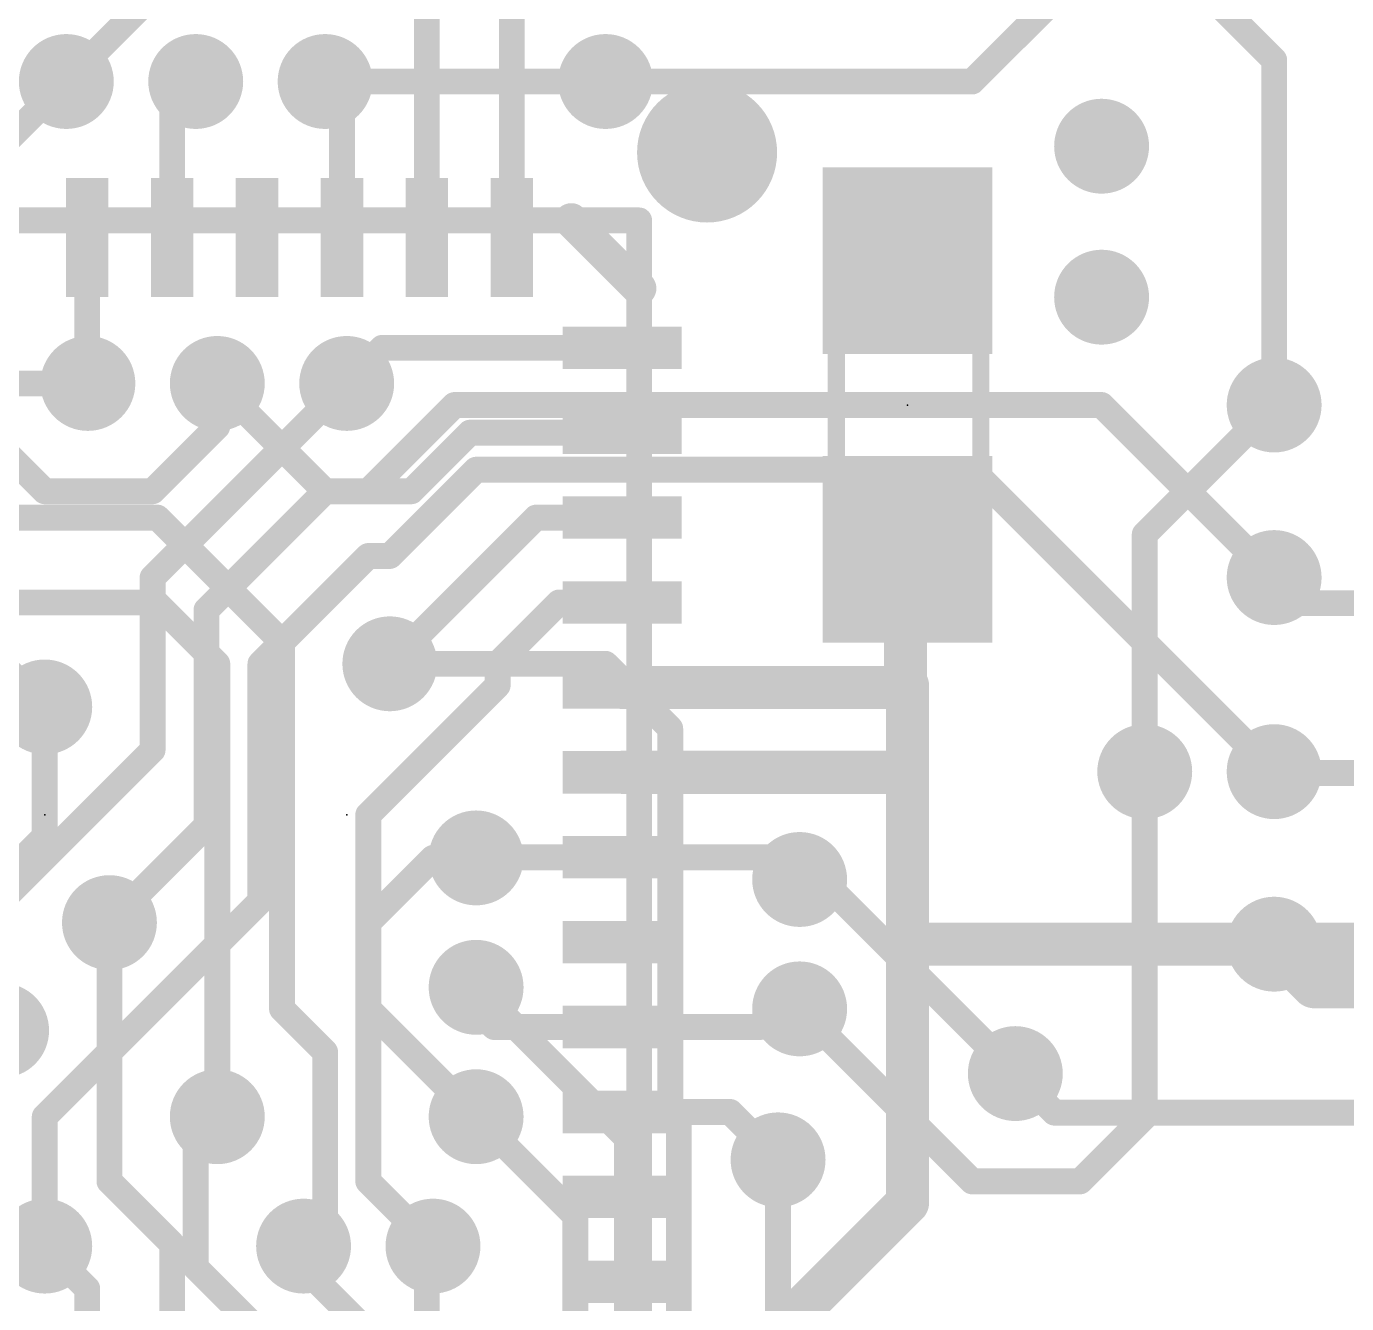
# Model space of a CAD drawing. Extents: x -34 to 73, y -65 to 31.
# Drawn here: x 29.36 to 37.13, y 12.49 to 20.01 of the extents above; entities that cross this region are included whole.
import ezdxf

# ---------------------------------------------------------------- set-up
doc = ezdxf.new("R2010")
doc.units = 0
for name, color, linetype in [('1', 12, 'CONTINUOUS'), ('16', 53, 'CONTINUOUS'), ('18', 110, 'CONTINUOUS'), ('21', 41, 'CONTINUOUS'), ('23', 53, 'CONTINUOUS'), ('24', 53, 'CONTINUOUS'), ('51', 53, 'CONTINUOUS')]:
    doc.layers.add(name, color=color, linetype=linetype)

# ---------------------------------------------------------------- blocks, each defined once
blk = doc.blocks.new('RECT')
blk.add_solid([(-0.5, -0.5), (0.5, -0.5), (-0.5, 0.5), (0.5, 0.5)])
blk = doc.blocks.new('ROUNDV')
at = {"const_width": 0.5}
blk.add_lwpolyline([(0, -0.25, 1), (0, 0.25, 1), (0, -0.25)], format="xyb", dxfattribs=at)

msp = doc.modelspace()

# ---------------------------------------------------------------- linework, layer by layer
at = {"layer": '1'}
for points, const_width in [([(32.214, 18.767), (32.214, 21.165)], 0.1524), ([(31.714, 18.767), (31.714, 21.118)], 0.1524), ([(34.925, 19.685), (35.56, 20.32)], 0.1524), ([(29.214, 19.308), (29.591, 19.685)], 0.1524), ([(30.214, 19.546), (30.353, 19.685)], 0.1524), ([(31.214, 19.586), (31.115, 19.685)], 0.1524), ([(32.766, 19.685), (34.925, 19.685)], 0.1524), ([(30.214, 18.767), (30.214, 19.546)], 0.1524), ([(31.214, 18.767), (31.214, 19.586)], 0.1524), ([(29.714, 18.767), (29.714, 17.911)], 0.1524), ([(31.452, 18.117), (31.242, 17.907)], 0.1524), ([(32.864, 18.117), (31.452, 18.117)], 0.1524), ([(29.714, 17.911), (29.718, 17.907)], 0.1524), ([(31.115, 17.272), (30.48, 17.907)], 0.1524), ([(35.941, 17.018), (36.703, 17.78)], 0.1524), ([(31.968, 17.617), (31.623, 17.272)], 0.1524), ([(32.864, 17.617), (31.968, 17.617)], 0.1524), ([(31.623, 17.272), (31.115, 17.272)], 0.1524), ([(26.064, 17.117), (30.127, 17.117)], 0.1524), ([(30.861, 16.383), (30.127, 17.117)], 0.1524), ([(32.357, 17.117), (31.496, 16.256)], 0.1524), ([(32.357, 17.117), (32.864, 17.117)], 0.1524), ([(34.532, 16.918), (34.544, 16.93)], 0.254), ([(34.532, 16.117), (34.532, 16.918)], 0.254), ([(35.941, 15.621), (35.941, 17.018)], 0.1524), ([(36.703, 16.764), (36.854, 16.613)], 0.1524), ([(26.064, 16.617), (30.119, 16.617)], 0.1524), ([(30.119, 16.617), (30.48, 16.256)], 0.1524), ([(32.131, 16.256), (32.492, 16.617)], 0.1524), ([(32.492, 16.617), (32.864, 16.617)], 0.1524), ([(36.854, 16.613), (39.497, 16.613)], 0.1524), ([(30.861, 16.129), (30.861, 16.383)], 0.1524), ([(30.48, 16.256), (30.48, 13.589)], 0.1524), ([(32.131, 16.129), (32.131, 16.256)], 0.1524), ([(34.532, 16.117), (34.544, 16.129)], 0.254), ([(34.544, 16.129), (34.544, 15.621)], 0.254), ([(30.861, 14.224), (30.861, 16.129)], 0.1524), ([(31.369, 15.367), (32.131, 16.129)], 0.1524), ([(32.864, 16.117), (34.532, 16.117)], 0.254), ([(29.464, 16.002), (29.464, 15.24)], 0.1524), ([(32.864, 15.617), (34.54, 15.617)], 0.254), ([(34.54, 15.617), (34.544, 15.621)], 0.254), ([(34.544, 15.621), (34.544, 14.605)], 0.254), ([(36.703, 15.621), (36.711, 15.613)], 0.1524), ([(36.711, 15.613), (39.497, 15.613)], 0.1524), ([(31.369, 14.224), (31.369, 15.367)], 0.1524), ([(29.464, 15.24), (29.21, 14.986)], 0.1524), ([(32.004, 15.113), (32.008, 15.117)], 0.1524), ([(32.008, 15.117), (32.864, 15.117)], 0.1524), ([(32.864, 15.117), (33.778, 15.117)], 0.1524), ([(33.778, 15.117), (33.909, 14.986)], 0.1524), ([(29.845, 13.208), (29.845, 14.732)], 0.1524), ([(34.544, 14.605), (36.703, 14.605)], 0.254), ([(34.544, 13.081), (34.544, 14.605)], 0.254), ([(36.703, 14.605), (39.489, 14.605)], 0.254), ([(32.004, 14.224), (32.004, 14.351)], 0.1524), ([(31.115, 13.97), (30.861, 14.224)], 0.1524), ([(32.004, 13.589), (31.369, 14.224)], 0.1524), ([(32.111, 14.117), (32.004, 14.224)], 0.1524), ([(33.782, 14.224), (33.675, 14.117)], 0.1524), ([(33.782, 14.224), (33.909, 14.224)], 0.1524), ([(32.864, 14.117), (32.111, 14.117)], 0.1524), ([(33.675, 14.117), (32.864, 14.117)], 0.1524), ([(31.115, 12.954), (31.115, 13.97)], 0.1524), ([(35.409, 13.613), (35.179, 13.843)], 0.1524), ([(32.864, 13.617), (33.5, 13.617)], 0.1524), ([(33.5, 13.617), (33.782, 13.335)], 0.1524), ([(39.497, 13.613), (35.409, 13.613)], 0.1524), ([(30.214, 12.839), (29.845, 13.208)], 0.1524), ([(33.821, 12.358), (34.544, 13.081)], 0.254), ([(30.988, 12.827), (31.115, 12.954)], 0.1524), ([(30.214, 11.967), (30.214, 12.839)], 0.1524), ([(29.714, 12.577), (29.464, 12.827)], 0.1524), ([(31.714, 12.791), (31.75, 12.827)], 0.1524), ([(31.714, 11.967), (31.714, 12.791)], 0.1524), ([(29.714, 11.967), (29.714, 12.577)], 0.1524)]:
    msp.add_lwpolyline(points, dxfattribs=dict(at, const_width=const_width))
for points, const_width in [([(29.6179, 19.6581, 1), (29.5641, 19.7119)], 0.0762), ([(30.3799, 19.6581, 1), (30.3261, 19.7119)], 0.0762), ([(31.1419, 19.7119, 1), (31.0881, 19.6581)], 0.0762), ([(32.766, 19.7231, 1), (32.766, 19.6469)], 0.0762), ([(34.8981, 19.7119, 1), (34.9519, 19.6581)], 0.0762), ([(34.925, 19.6469, 1), (34.925, 19.7231)], 0.0762), ([(30.2521, 19.546, 1), (30.1759, 19.546)], 0.0762), ([(30.1871, 19.5729, 1), (30.2409, 19.5191)], 0.0762), ([(31.2521, 19.586, 1), (31.1759, 19.586)], 0.0762), ([(31.1871, 19.5591, 1), (31.2409, 19.6129)], 0.0762), ([(29.7521, 18.767, 1), (29.6759, 18.767)], 0.0762), ([(30.1759, 18.767, 1), (30.2521, 18.767)], 0.0762), ([(31.1759, 18.767, 1), (31.2521, 18.767)], 0.0762), ([(31.6759, 18.767, 1), (31.7521, 18.767)], 0.0762), ([(32.1759, 18.767, 1), (32.2521, 18.767)], 0.0762), ([(31.452, 18.1551, 1), (31.452, 18.0789)], 0.0762), ([(31.4789, 18.0901, 1), (31.4251, 18.1439)], 0.0762), ([(32.864, 18.0789, 1), (32.864, 18.1551)], 0.0762), ([(29.7409, 17.9379, 1), (29.6871, 17.8841)], 0.0762), ([(29.6911, 17.8801, 1), (29.7449, 17.9339)], 0.0762), ([(30.5069, 17.9339, 1), (30.4531, 17.8801)], 0.0762), ([(31.2151, 17.9339, 1), (31.2689, 17.8801)], 0.0762), ([(29.6759, 17.911, 1), (29.7521, 17.911)], 0.0762), ([(36.7299, 17.7531, 1), (36.6761, 17.8069)], 0.0762), ([(31.968, 17.6551, 1), (31.968, 17.5789)], 0.0762), ([(31.9949, 17.5901, 1), (31.9411, 17.6439)], 0.0762), ([(32.864, 17.5789, 1), (32.864, 17.6551)], 0.0762), ([(31.115, 17.3101, 1), (31.115, 17.2339)], 0.0762), ([(31.0881, 17.2451, 1), (31.1419, 17.2989)], 0.0762), ([(31.5961, 17.2989, 1), (31.6499, 17.2451)], 0.0762), ([(31.623, 17.2339, 1), (31.623, 17.3101)], 0.0762), ([(30.1539, 17.1439, 1), (30.1001, 17.0901)], 0.0762), ([(30.127, 17.0789, 1), (30.127, 17.1551)], 0.0762), ([(32.357, 17.1551, 1), (32.357, 17.0789)], 0.0762), ([(32.3839, 17.0901, 1), (32.3301, 17.1439)], 0.0762), ([(32.864, 17.0789, 1), (32.864, 17.1551)], 0.0762), ([(34.5955, 16.918, 1), (34.4685, 16.918)], 0.127), ([(34.4871, 16.9629, 1), (34.5769, 16.8731)], 0.127), ([(34.5889, 16.8851, 1), (34.4991, 16.9749)], 0.127), ([(35.9791, 17.018, 1), (35.9029, 17.018)], 0.0762), ([(35.9141, 17.0449, 1), (35.9679, 16.9911)], 0.0762), ([(36.7299, 16.7909, 1), (36.6761, 16.7371)], 0.0762), ([(30.1459, 16.6439, 1), (30.0921, 16.5901)], 0.0762), ([(30.119, 16.5789, 1), (30.119, 16.6551)], 0.0762), ([(32.492, 16.6551, 1), (32.492, 16.5789)], 0.0762), ([(32.5189, 16.5901, 1), (32.4651, 16.6439)], 0.0762), ([(32.864, 16.5789, 1), (32.864, 16.6551)], 0.0762), ([(36.854, 16.6511, 1), (36.854, 16.5749)], 0.0762), ([(36.8271, 16.5861, 1), (36.8809, 16.6399)], 0.0762), ([(30.8991, 16.383, 1), (30.8229, 16.383)], 0.0762), ([(30.8341, 16.3561, 1), (30.8879, 16.4099)], 0.0762), ([(30.5181, 16.256, 1), (30.4419, 16.256)], 0.0762), ([(32.1691, 16.256, 1), (32.0929, 16.256)], 0.0762), ([(30.4531, 16.2291, 1), (30.5069, 16.2829)], 0.0762), ([(31.4691, 16.2829, 1), (31.5229, 16.2291)], 0.0762), ([(32.1041, 16.2829, 1), (32.1579, 16.2291)], 0.0762), ([(34.6075, 16.129, 1), (34.4805, 16.129)], 0.127), ([(34.5889, 16.0841, 1), (34.4991, 16.1739)], 0.127), ([(30.8991, 16.129, 1), (30.8229, 16.129)], 0.0762), ([(32.1579, 16.1021, 1), (32.1041, 16.1559)], 0.0762), ([(32.864, 16.1805, 1), (32.864, 16.0535)], 0.127), ([(34.4871, 16.1619, 1), (34.5769, 16.0721)], 0.127), ([(34.4685, 16.117, 1), (34.5955, 16.117)], 0.127), ([(34.532, 16.0535, 1), (34.532, 16.1805)], 0.127), ([(30.8229, 16.129, 1), (30.8991, 16.129)], 0.0762), ([(32.0929, 16.129, 1), (32.1691, 16.129)], 0.0762), ([(29.5021, 16.002, 1), (29.4259, 16.002)], 0.0762), ([(32.864, 15.6805, 1), (32.864, 15.5535)], 0.127), ([(34.4951, 15.6619, 1), (34.5849, 15.5721)], 0.127), ([(34.6075, 15.621, 1), (34.4805, 15.621)], 0.127), ([(34.5889, 15.5761, 1), (34.4991, 15.6659)], 0.127), ([(34.54, 15.5535, 1), (34.54, 15.6805)], 0.127), ([(34.4805, 15.621, 1), (34.6075, 15.621)], 0.127), ([(35.9029, 15.621, 1), (35.9791, 15.621)], 0.0762), ([(36.7299, 15.6479, 1), (36.6761, 15.5941)], 0.0762), ([(36.711, 15.6511, 1), (36.711, 15.5749)], 0.0762), ([(36.6841, 15.5861, 1), (36.7379, 15.6399)], 0.0762), ([(31.4071, 15.367, 1), (31.3309, 15.367)], 0.0762), ([(31.3421, 15.3939, 1), (31.3959, 15.3401)], 0.0762), ([(29.4909, 15.2131, 1), (29.4371, 15.2669)], 0.0762), ([(29.4259, 15.24, 1), (29.5021, 15.24)], 0.0762), ([(31.9771, 15.1399, 1), (32.0309, 15.0861)], 0.0762), ([(32.008, 15.1551, 1), (32.008, 15.0789)], 0.0762), ([(32.0349, 15.0901, 1), (31.9811, 15.1439)], 0.0762), ([(32.864, 15.1551, 1), (32.864, 15.0789)], 0.0762), ([(32.864, 15.0789, 1), (32.864, 15.1551)], 0.0762), ([(33.8049, 15.1439, 1), (33.7511, 15.0901)], 0.0762), ([(33.778, 15.0789, 1), (33.778, 15.1551)], 0.0762), ([(33.8821, 14.9591, 1), (33.9359, 15.0129)], 0.0762), ([(29.8831, 14.732, 1), (29.8069, 14.732)], 0.0762), ([(34.544, 14.6685, 1), (34.544, 14.5415)], 0.127), ([(34.6075, 14.605, 1), (34.4805, 14.605)], 0.127), ([(36.703, 14.6685, 1), (36.703, 14.5415)], 0.127), ([(36.703, 14.5415, 1), (36.703, 14.6685)], 0.127), ([(34.4805, 14.605, 1), (34.6075, 14.605)], 0.127), ([(32.0421, 14.351, 1), (31.9659, 14.351)], 0.0762), ([(30.8229, 14.224, 1), (30.8991, 14.224)], 0.0762), ([(30.8879, 14.2509, 1), (30.8341, 14.1971)], 0.0762), ([(31.3309, 14.224, 1), (31.4071, 14.224)], 0.0762), ([(31.3959, 14.2509, 1), (31.3421, 14.1971)], 0.0762), ([(31.9659, 14.224, 1), (32.0421, 14.224)], 0.0762), ([(32.0309, 14.2509, 1), (31.9771, 14.1971)], 0.0762), ([(33.782, 14.2621, 1), (33.782, 14.1859)], 0.0762), ([(33.8089, 14.1971, 1), (33.7551, 14.2509)], 0.0762), ([(33.909, 14.1859, 1), (33.909, 14.2621)], 0.0762), ([(32.111, 14.1551, 1), (32.111, 14.0789)], 0.0762), ([(32.0841, 14.0901, 1), (32.1379, 14.1439)], 0.0762), ([(32.864, 14.1551, 1), (32.864, 14.0789)], 0.0762), ([(32.864, 14.0789, 1), (32.864, 14.1551)], 0.0762), ([(33.6481, 14.1439, 1), (33.7019, 14.0901)], 0.0762), ([(33.675, 14.0789, 1), (33.675, 14.1551)], 0.0762), ([(31.1531, 13.97, 1), (31.0769, 13.97)], 0.0762), ([(31.0881, 13.9431, 1), (31.1419, 13.9969)], 0.0762), ([(35.2059, 13.8699, 1), (35.1521, 13.8161)], 0.0762), ([(32.864, 13.6551, 1), (32.864, 13.5789)], 0.0762), ([(33.5269, 13.6439, 1), (33.4731, 13.5901)], 0.0762), ([(33.5, 13.5789, 1), (33.5, 13.6551)], 0.0762), ([(35.409, 13.6511, 1), (35.409, 13.5749)], 0.0762), ([(30.4419, 13.589, 1), (30.5181, 13.589)], 0.0762), ([(31.9771, 13.5621, 1), (32.0309, 13.6159)], 0.0762), ([(35.3821, 13.5861, 1), (35.4359, 13.6399)], 0.0762), ([(33.7551, 13.3081, 1), (33.8089, 13.3619)], 0.0762), ([(29.8069, 13.208, 1), (29.8831, 13.208)], 0.0762), ([(29.8719, 13.2349, 1), (29.8181, 13.1811)], 0.0762), ([(34.4805, 13.081, 1), (34.6075, 13.081)], 0.127), ([(34.5889, 13.0361, 1), (34.4991, 13.1259)], 0.127), ([(31.0769, 12.954, 1), (31.1531, 12.954)], 0.0762), ([(31.1419, 12.9271, 1), (31.0881, 12.9809)], 0.0762), ([(30.2521, 12.839, 1), (30.1759, 12.839)], 0.0762), ([(29.4909, 12.8539, 1), (29.4371, 12.8001)], 0.0762), ([(30.1871, 12.8121, 1), (30.2409, 12.8659)], 0.0762), ([(30.9611, 12.8539, 1), (31.0149, 12.8001)], 0.0762), ([(31.7521, 12.791, 1), (31.6759, 12.791)], 0.0762), ([(31.6871, 12.8179, 1), (31.7409, 12.7641)], 0.0762), ([(31.7769, 12.8001, 1), (31.7231, 12.8539)], 0.0762), ([(29.7521, 12.577, 1), (29.6759, 12.577)], 0.0762), ([(29.6871, 12.5501, 1), (29.7409, 12.6039)], 0.0762)]:
    msp.add_lwpolyline(points, format="xyb", dxfattribs=dict(at, const_width=const_width))
at = {"layer": '16'}
for points, const_width in [([(29.591, 19.685), (30.226, 20.32)], 0.1524), ([(36.703, 19.812), (36.322, 20.193)], 0.1524), ([(36.703, 17.78), (36.703, 19.812)], 0.1524), ([(31.115, 19.685), (32.766, 19.685)], 0.1524), ([(29.718, 17.907), (27.686, 17.907)], 0.1524), ([(31.242, 17.907), (30.099, 16.764)], 0.1524), ([(30.48, 17.907), (30.48, 17.653)], 0.1524), ([(31.369, 17.272), (31.877, 17.78)], 0.1524), ([(31.877, 17.78), (35.687, 17.78)], 0.1524), ([(36.703, 16.764), (35.687, 17.78)], 0.1524), ([(30.48, 17.653), (30.099, 17.272)], 0.1524), ([(29.464, 17.272), (29.21, 17.526)], 0.1524), ([(31.496, 16.891), (32.004, 17.399)], 0.1524), ([(32.004, 17.399), (34.925, 17.399)], 0.1524), ([(36.703, 15.621), (34.925, 17.399)], 0.1524), ([(30.099, 17.272), (29.464, 17.272)], 0.1524), ([(30.4165, 16.5735), (31.115, 17.272)], 0.1524), ([(31.115, 17.272), (31.369, 17.272)], 0.1524), ([(28.321, 17.145), (29.464, 16.002)], 0.1524), ([(30.734, 16.256), (31.369, 16.891)], 0.1524), ([(31.369, 16.891), (31.496, 16.891)], 0.1524), ([(30.099, 15.748), (30.099, 16.764)], 0.1524), ([(30.4165, 16.5735), (30.4165, 15.3035)], 0.1524), ([(30.734, 14.859), (30.734, 16.256)], 0.1524), ([(31.496, 16.256), (32.766, 16.256)], 0.1524), ([(32.766, 16.256), (33.147, 15.875)], 0.1524), ([(33.147, 15.875), (33.147, 13.6391)], 0.1524), ([(28.829, 14.478), (30.099, 15.748)], 0.1524), ([(35.941, 13.589), (35.941, 15.621)], 0.1524), ([(30.4165, 15.3035), (29.845, 14.732)], 0.1524), ([(31.75, 15.113), (31.369, 14.732)], 0.1524), ([(32.004, 15.113), (31.75, 15.113)], 0.1524), ([(33.909, 14.986), (34.036, 14.986)], 0.1524), ([(34.036, 14.986), (35.179, 13.843)], 0.1524), ([(29.464, 13.589), (30.734, 14.859)], 0.1524), ([(31.369, 14.732), (31.369, 13.208)], 0.1524), ([(36.941, 14.367), (36.703, 14.605)], 0.2794), ([(38.742, 14.367), (36.941, 14.367)], 0.2794), ([(32.893, 13.462), (32.004, 14.351)], 0.1524), ([(33.909, 14.224), (34.925, 13.208)], 0.1524), ([(33.1978, 13.5883), (33.147, 13.6391)], 0.1524), ([(29.464, 12.827), (29.464, 13.589)], 0.1524), ([(30.353, 13.462), (30.48, 13.589)], 0.1524), ([(32.5882, 13.0048), (32.004, 13.589)], 0.1524), ([(33.1978, 10.6687), (33.1978, 13.5883)], 0.1524), ([(35.56, 13.208), (35.941, 13.589)], 0.1524), ([(30.353, 12.7), (30.353, 13.462)], 0.1524), ([(32.893, 11.43), (32.893, 13.462)], 0.1524), ([(33.782, 10.795), (33.782, 13.335)], 0.1524), ([(31.75, 12.827), (31.369, 13.208)], 0.1524), ([(34.925, 13.208), (35.56, 13.208)], 0.1524), ([(32.5882, 10.9213), (32.5882, 13.0048)], 0.1524), ([(30.988, 12.7), (30.988, 12.827)], 0.1524), ([(31.369, 11.684), (30.353, 12.7)], 0.1524), ([(31.877, 11.811), (30.988, 12.7)], 0.1524)]:
    msp.add_lwpolyline(points, dxfattribs=dict(at, const_width=const_width))
for points, const_width in [([(36.7411, 19.812, 1), (36.6649, 19.812)], 0.0762), ([(36.6761, 19.7851, 1), (36.7299, 19.8389)], 0.0762), ([(29.5641, 19.7119, 1), (29.6179, 19.6581)], 0.0762), ([(31.115, 19.7231, 1), (31.115, 19.6469)], 0.0762), ([(32.766, 19.6469, 1), (32.766, 19.7231)], 0.0762), ([(29.718, 17.8689, 1), (29.718, 17.9451)], 0.0762), ([(30.5181, 17.907, 1), (30.4419, 17.907)], 0.0762), ([(31.2689, 17.8801, 1), (31.2151, 17.9339)], 0.0762), ([(31.877, 17.8181, 1), (31.877, 17.7419)], 0.0762), ([(31.9039, 17.7531, 1), (31.8501, 17.8069)], 0.0762), ([(35.7139, 17.8069, 1), (35.6601, 17.7531)], 0.0762), ([(35.687, 17.7419, 1), (35.687, 17.8181)], 0.0762), ([(36.6649, 17.78, 1), (36.7411, 17.78)], 0.0762), ([(30.5069, 17.6261, 1), (30.4531, 17.6799)], 0.0762), ([(30.4419, 17.653, 1), (30.5181, 17.653)], 0.0762), ([(32.004, 17.4371, 1), (32.004, 17.3609)], 0.0762), ([(32.0309, 17.3721, 1), (31.9771, 17.4259)], 0.0762), ([(34.9519, 17.4259, 1), (34.8981, 17.3721)], 0.0762), ([(34.925, 17.3609, 1), (34.925, 17.4371)], 0.0762), ([(29.464, 17.3101, 1), (29.464, 17.2339)], 0.0762), ([(29.4371, 17.2451, 1), (29.4909, 17.2989)], 0.0762), ([(30.0721, 17.2989, 1), (30.1259, 17.2451)], 0.0762), ([(30.099, 17.2339, 1), (30.099, 17.3101)], 0.0762), ([(31.115, 17.3101, 1), (31.115, 17.2339)], 0.0762), ([(31.1419, 17.2451, 1), (31.0881, 17.2989)], 0.0762), ([(31.3421, 17.2989, 1), (31.3959, 17.2451)], 0.0762), ([(31.369, 17.2339, 1), (31.369, 17.3101)], 0.0762), ([(31.369, 16.9291, 1), (31.369, 16.8529)], 0.0762), ([(31.3959, 16.8641, 1), (31.3421, 16.9179)], 0.0762), ([(31.4691, 16.9179, 1), (31.5229, 16.8641)], 0.0762), ([(31.496, 16.8529, 1), (31.496, 16.9291)], 0.0762), ([(30.1371, 16.764, 1), (30.0609, 16.764)], 0.0762), ([(30.0721, 16.7909, 1), (30.1259, 16.7371)], 0.0762), ([(36.6761, 16.7371, 1), (36.7299, 16.7909)], 0.0762), ([(30.4546, 16.5735, 1), (30.3784, 16.5735)], 0.0762), ([(30.3896, 16.6004, 1), (30.4434, 16.5466)], 0.0762), ([(30.7721, 16.256, 1), (30.6959, 16.256)], 0.0762), ([(31.496, 16.2941, 1), (31.496, 16.2179)], 0.0762), ([(32.7929, 16.2829, 1), (32.7391, 16.2291)], 0.0762), ([(32.766, 16.2179, 1), (32.766, 16.2941)], 0.0762), ([(30.7071, 16.2829, 1), (30.7609, 16.2291)], 0.0762), ([(29.4371, 15.9751, 1), (29.4909, 16.0289)], 0.0762), ([(33.1851, 15.875, 1), (33.1089, 15.875)], 0.0762), ([(33.1201, 15.8481, 1), (33.1739, 15.9019)], 0.0762), ([(30.0609, 15.748, 1), (30.1371, 15.748)], 0.0762), ([(30.1259, 15.7211, 1), (30.0721, 15.7749)], 0.0762), ([(35.9791, 15.621, 1), (35.9029, 15.621)], 0.0762), ([(36.6761, 15.5941, 1), (36.7299, 15.6479)], 0.0762), ([(30.3784, 15.3035, 1), (30.4546, 15.3035)], 0.0762), ([(30.4434, 15.2766, 1), (30.3896, 15.3304)], 0.0762), ([(31.75, 15.1511, 1), (31.75, 15.0749)], 0.0762), ([(31.7769, 15.0861, 1), (31.7231, 15.1399)], 0.0762), ([(32.004, 15.0749, 1), (32.004, 15.1511)], 0.0762), ([(33.909, 15.0241, 1), (33.909, 14.9479)], 0.0762), ([(34.0629, 15.0129, 1), (34.0091, 14.9591)], 0.0762), ([(34.036, 14.9479, 1), (34.036, 15.0241)], 0.0762), ([(30.7609, 14.8321, 1), (30.7071, 14.8859)], 0.0762), ([(30.6959, 14.859, 1), (30.7721, 14.859)], 0.0762), ([(29.8181, 14.7589, 1), (29.8719, 14.7051)], 0.0762), ([(31.4071, 14.732, 1), (31.3309, 14.732)], 0.0762), ([(31.3421, 14.7589, 1), (31.3959, 14.7051)], 0.0762), ([(36.7524, 14.6544, 1), (36.6536, 14.5556)], 0.1397), ([(36.941, 14.4369, 1), (36.941, 14.2972)], 0.1397), ([(36.8916, 14.3176, 1), (36.9904, 14.4164)], 0.1397), ([(32.0309, 14.3779, 1), (31.9771, 14.3241)], 0.0762), ([(33.9359, 14.2509, 1), (33.8821, 14.1971)], 0.0762), ([(35.1521, 13.8161, 1), (35.2059, 13.8699)], 0.0762), ([(33.1739, 13.666, 1), (33.1201, 13.6121)], 0.0762), ([(29.5021, 13.589, 1), (29.4259, 13.589)], 0.0762), ([(29.4371, 13.6159, 1), (29.4909, 13.5621)], 0.0762), ([(30.5069, 13.5621, 1), (30.4531, 13.6159)], 0.0762), ([(32.0309, 13.6159, 1), (31.9771, 13.5621)], 0.0762), ([(33.1089, 13.6391, 1), (33.1851, 13.6391)], 0.0762), ([(33.2359, 13.5883, 1), (33.1597, 13.5883)], 0.0762), ([(33.1709, 13.5613, 1), (33.2247, 13.6152)], 0.0762), ([(35.9029, 13.589, 1), (35.9791, 13.589)], 0.0762), ([(35.9679, 13.5621, 1), (35.9141, 13.6159)], 0.0762), ([(30.3911, 13.462, 1), (30.3149, 13.462)], 0.0762), ([(30.3261, 13.4889, 1), (30.3799, 13.4351)], 0.0762), ([(32.9311, 13.462, 1), (32.8549, 13.462)], 0.0762), ([(32.8661, 13.4351, 1), (32.9199, 13.4889)], 0.0762), ([(33.8201, 13.335, 1), (33.7439, 13.335)], 0.0762), ([(31.3309, 13.208, 1), (31.4071, 13.208)], 0.0762), ([(31.3959, 13.2349, 1), (31.3421, 13.1811)], 0.0762), ([(34.925, 13.2461, 1), (34.925, 13.1699)], 0.0762), ([(34.8981, 13.1811, 1), (34.9519, 13.2349)], 0.0762), ([(35.5331, 13.2349, 1), (35.5869, 13.1811)], 0.0762), ([(35.56, 13.1699, 1), (35.56, 13.2461)], 0.0762), ([(32.6263, 13.0048, 1), (32.5501, 13.0048)], 0.0762), ([(32.5613, 12.9779, 1), (32.6151, 13.0317)], 0.0762), ([(29.4259, 12.827, 1), (29.5021, 12.827)], 0.0762), ([(31.0261, 12.827, 1), (30.9499, 12.827)], 0.0762), ([(31.7231, 12.8001, 1), (31.7769, 12.8539)], 0.0762), ([(30.3799, 12.7269, 1), (30.3261, 12.6731)], 0.0762), ([(31.0149, 12.7269, 1), (30.9611, 12.6731)], 0.0762), ([(30.3149, 12.7, 1), (30.3911, 12.7)], 0.0762), ([(30.9499, 12.7, 1), (31.0261, 12.7)], 0.0762)]:
    msp.add_lwpolyline(points, format="xyb", dxfattribs=dict(at, const_width=const_width))
at = {"layer": '21'}
for points, const_width in [([(33.364, 19.0608, 1), (33.364, 19.4732, 1), (33.364, 19.0608)], 0.4123), ([(32.5999, 18.9029, 1), (32.5281, 18.8311)], 0.1016), ([(32.9281, 18.4311, 1), (32.9999, 18.5029)], 0.1016)]:
    msp.add_lwpolyline(points, format="xyb", dxfattribs=dict(at, const_width=const_width))
at = {"layer": '21', "const_width": 0.2032}
msp.add_lwpolyline([(32.564, 18.867), (32.964, 18.467)], dxfattribs=at)
at = {"layer": '23'}
for p in [(34.544, 17.78), (29.464, 15.367)]:
    msp.add_point(p, dxfattribs=at)
at = {"layer": '24'}
msp.add_point((31.242, 15.367), dxfattribs=at)
at = {"layer": '51'}
for points, const_width in [([(32.964, 18.867), (25.964, 18.867)], 0.1524), ([(32.964, 11.867), (32.964, 18.867)], 0.1524), ([(34.125, 18.136), (34.125, 17.424)], 0.1016), ([(34.976, 18.136), (34.976, 17.424)], 0.1016)]:
    msp.add_lwpolyline(points, dxfattribs=dict(at, const_width=const_width))
for points, const_width in [([(33.0021, 18.867, 1), (32.9259, 18.867)], 0.0762), ([(32.964, 18.8289, 1), (32.964, 18.9051)], 0.0762), ([(34.1504, 18.136, 1), (34.0996, 18.136)], 0.0508), ([(35.0014, 18.136, 1), (34.9506, 18.136)], 0.0508), ([(34.0996, 17.424, 1), (34.1504, 17.424)], 0.0508), ([(34.9506, 17.424, 1), (35.0014, 17.424)], 0.0508)]:
    msp.add_lwpolyline(points, format="xyb", dxfattribs=dict(at, const_width=const_width))

# ---------------------------------------------------------------- block references
at = {"layer": '1', "xscale": 1.1, "rotation": 270}
for p in [(34.544, 18.63), (34.544, 16.93)]:
    msp.add_blockref('RECT', p, dxfattribs=at)
at = {"layer": '1', "xscale": 0.7, "yscale": 0.25}
for p, rotation in [((29.714, 18.767), 270), ((30.214, 18.767), 270), ((30.714, 18.767), 270), ((31.214, 18.767), 270), ((31.714, 18.767), 270), ((32.214, 18.767), 270), ((32.864, 18.117), 180), ((32.864, 17.617), 180), ((32.864, 17.117), 180), ((32.864, 16.617), 180), ((32.864, 16.117), 180), ((32.864, 15.617), 180), ((32.864, 15.117), 180), ((32.864, 14.617), 180), ((32.864, 14.117), 180), ((32.864, 13.617), 180), ((32.864, 13.117), 180), ((32.864, 12.617), 180)]:
    msp.add_blockref('RECT', p, dxfattribs=dict(at, rotation=rotation))
at = {"layer": '18', "xscale": 0.5588, "yscale": 0.5588}
for p in [(29.591, 19.685), (29.591, 19.685), (30.353, 19.685), (30.353, 19.685), (31.115, 19.685), (31.115, 19.685), (32.766, 19.685), (32.766, 19.685), (35.687, 19.304), (35.687, 19.304), (35.687, 18.415), (35.687, 18.415), (29.718, 17.907), (29.718, 17.907), (30.48, 17.907), (30.48, 17.907), (31.242, 17.907), (31.242, 17.907), (36.703, 17.78), (36.703, 17.78), (36.703, 16.764), (36.703, 16.764), (31.496, 16.256), (31.496, 16.256), (29.464, 16.002), (29.464, 16.002), (35.941, 15.621), (35.941, 15.621), (36.703, 15.621), (36.703, 15.621), (32.004, 15.113), (32.004, 15.113), (33.909, 14.986), (33.909, 14.986), (29.845, 14.732), (29.845, 14.732), (36.703, 14.605), (36.703, 14.605), (32.004, 14.351), (32.004, 14.351), (33.909, 14.224), (33.909, 14.224), (29.21, 14.097), (29.21, 14.097), (35.179, 13.843), (35.179, 13.843), (30.48, 13.589), (30.48, 13.589), (32.004, 13.589), (32.004, 13.589), (33.782, 13.335), (33.782, 13.335), (29.464, 12.827), (29.464, 12.827), (30.988, 12.827), (30.988, 12.827), (31.75, 12.827), (31.75, 12.827)]:
    msp.add_blockref('ROUNDV', p, dxfattribs=at)
at = {"layer": '51'}
for p, xscale, yscale, rotation in [((29.714, 18.667), 0.4, 0.25, 270), ((30.214, 18.667), 0.4, 0.25, 270), ((30.714, 18.667), 0.4, 0.25, 270), ((31.214, 18.667), 0.4, 0.25, 270), ((31.714, 18.667), 0.4, 0.25, 270), ((32.214, 18.667), 0.4, 0.25, 270), ((34.5491, 18.3681), 0.5001, 0.95, 270), ((32.764, 18.117), 0.4, 0.25, 180), ((32.764, 17.617), 0.4, 0.25, 180), ((34.5491, 17.1998), 0.5001, 0.95, 270), ((32.764, 17.117), 0.4, 0.25, 180), ((32.764, 16.617), 0.4, 0.25, 180), ((32.764, 16.117), 0.4, 0.25, 180), ((32.764, 15.617), 0.4, 0.25, 180), ((32.764, 15.117), 0.4, 0.25, 180), ((32.764, 14.617), 0.4, 0.25, 180), ((32.764, 14.117), 0.4, 0.25, 180), ((32.764, 13.617), 0.4, 0.25, 180), ((32.764, 13.117), 0.4, 0.25, 180), ((32.764, 12.617), 0.4, 0.25, 180)]:
    msp.add_blockref('RECT', p, dxfattribs=dict(at, xscale=xscale, yscale=yscale, rotation=rotation))

doc.saveas('drawing.dxf')
